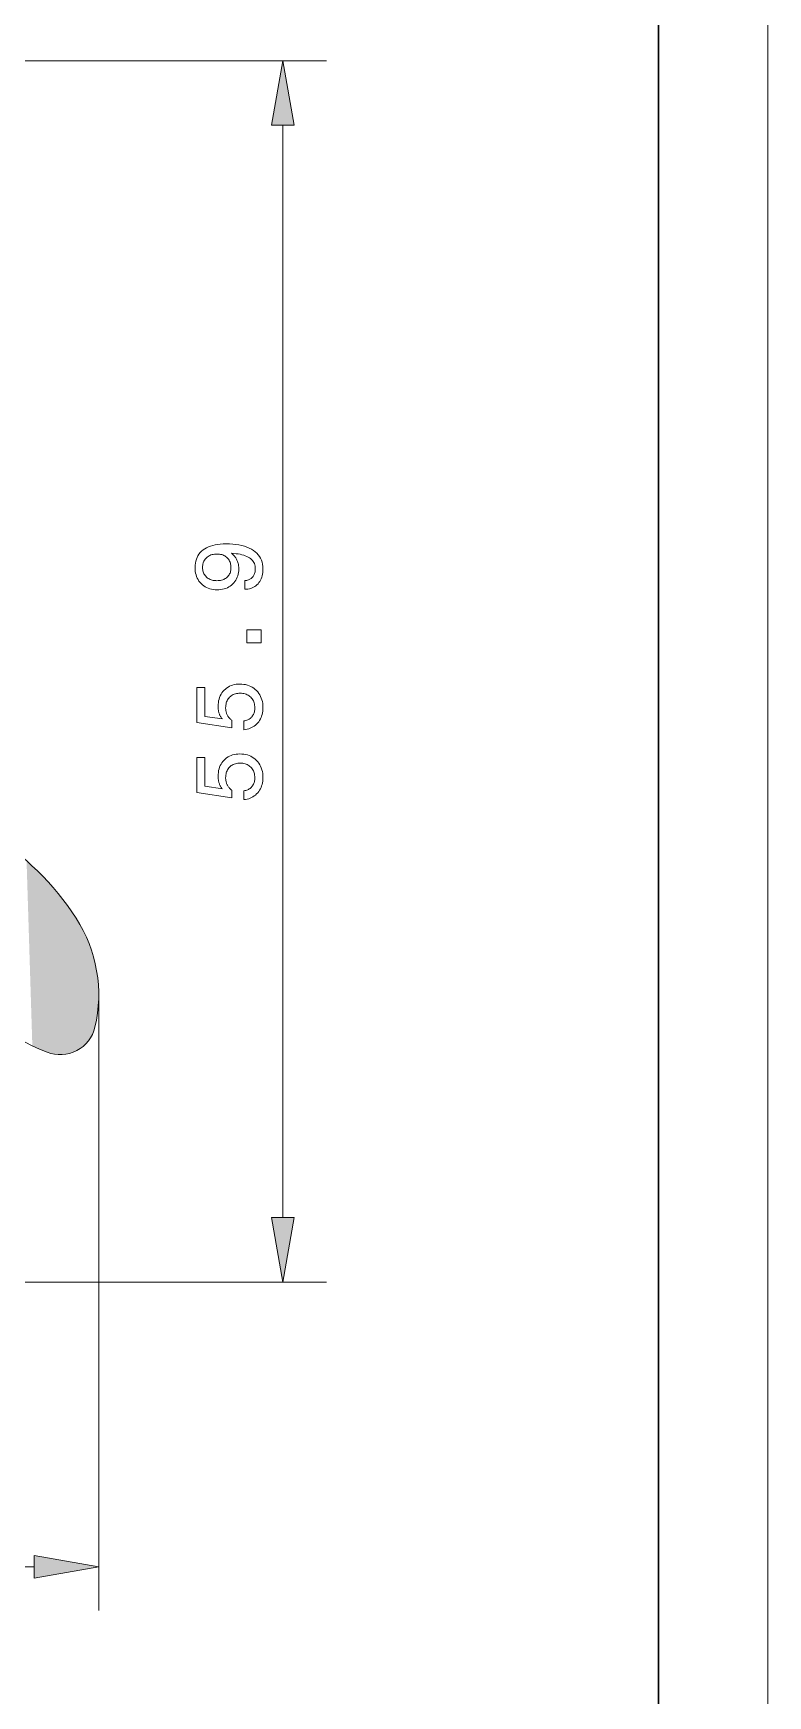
# Model space of a CAD drawing. Extents: x -99 to 297, y 0 to 529.
# Drawn here: x 263.4 to 297, y 294.3 to 370.4 of the extents above; entities that cross this region are included whole.
import ezdxf

# ---------------------------------------------------------------- set-up
doc = ezdxf.new("R2010")
doc.units = 0

msp = doc.modelspace()

# ---------------------------------------------------------------- linework, layer by layer
at = {"color": 7, "lineweight": 13}
for p, q in [((297, 0), (297, 420)), ((236.961, 369.161), (276.814, 369.161)), ((274.814, 316.216), (274.814, 366.207)), ((266.387, 326.405), (266.387, 298.222)), ((185.742, 300.222), (263.433, 300.222))]:
    msp.add_line(p, q, dxfattribs=at)
at = {"color": 7, "lineweight": 30}
msp.add_line((292, 5), (292, 415), dxfattribs=at)
at = {"color": 7, "lineweight": 13, "ltscale": 0.453859}
msp.add_line((258.659, 313.261), (276.814, 313.261), dxfattribs=at)
at = {"color": 7, "lineweight": 13}
for points in [[(275.335, 366.207), (274.814, 369.161), (274.293, 366.207)], [(273.072, 344.97), (273.072, 345.367), (273.116, 345.37), (273.158, 345.376), (273.198, 345.385), (273.236, 345.396), (273.273, 345.41), (273.307, 345.427), (273.339, 345.446), (273.369, 345.468), (273.398, 345.492), (273.424, 345.519), (273.448, 345.549), (273.469, 345.58), (273.488, 345.614), (273.505, 345.65), (273.519, 345.687), (273.53, 345.727), (273.539, 345.769), (273.545, 345.813), (273.549, 345.858), (273.55, 345.906), (273.548, 345.971), (273.54, 346.032), (273.526, 346.09), (273.507, 346.145), (273.483, 346.197), (273.454, 346.246), (273.419, 346.291), (273.378, 346.334), (273.333, 346.374), (273.282, 346.41), (273.225, 346.444), (273.163, 346.474), (273.095, 346.502), (273.021, 346.527), (272.942, 346.549), (272.858, 346.568), (272.767, 346.584), (272.671, 346.597), (272.57, 346.607), (272.462, 346.615), (272.495, 346.589), (272.525, 346.562), (272.554, 346.534), (272.581, 346.505), (272.607, 346.474), (272.631, 346.443), (272.653, 346.411), (272.674, 346.377), (272.694, 346.343), (272.711, 346.307), (272.727, 346.27), (272.742, 346.233), (272.754, 346.194), (272.765, 346.155), (272.775, 346.115), (272.782, 346.074), (272.788, 346.032), (272.792, 345.99), (272.795, 345.946), (272.796, 345.902), (272.793, 345.819), (272.785, 345.738), (272.771, 345.661), (272.752, 345.587), (272.727, 345.516), (272.697, 345.449), (272.662, 345.384), (272.621, 345.323), (272.574, 345.265), (272.523, 345.211), (272.466, 345.16), (272.406, 345.115), (272.343, 345.075), (272.276, 345.041), (272.206, 345.011), (272.132, 344.987), (272.055, 344.969), (271.974, 344.956), (271.89, 344.948), (271.803, 344.945), (271.714, 344.948), (271.63, 344.956), (271.548, 344.97), (271.471, 344.99), (271.396, 345.015), (271.325, 345.046), (271.257, 345.083), (271.193, 345.125), (271.132, 345.173), (271.074, 345.226), (271.021, 345.284), (270.974, 345.346), (270.932, 345.411), (270.895, 345.479), (270.865, 345.551), (270.84, 345.627), (270.82, 345.706), (270.806, 345.788), (270.798, 345.874), (270.795, 345.963), (270.799, 346.066), (270.809, 346.163), (270.828, 346.256), (270.853, 346.344), (270.886, 346.427), (270.926, 346.505), (270.974, 346.578), (271.028, 346.646), (271.09, 346.709), (271.16, 346.768), (271.236, 346.821), (271.318, 346.868), (271.407, 346.91), (271.503, 346.946), (271.605, 346.977), (271.713, 347.002), (271.828, 347.022), (271.95, 347.036), (272.077, 347.044), (272.212, 347.047), (272.37, 347.044), (272.521, 347.035), (272.665, 347.02), (272.801, 346.999), (272.93, 346.973), (273.051, 346.94), (273.165, 346.901), (273.271, 346.857), (273.37, 346.806), (273.462, 346.75), (273.545, 346.688), (273.62, 346.621), (273.685, 346.548), (273.742, 346.471), (273.791, 346.389), (273.83, 346.302), (273.861, 346.209), (273.883, 346.112), (273.896, 346.01), (273.9, 345.902), (273.898, 345.819), (273.891, 345.739), (273.88, 345.662), (273.864, 345.589), (273.844, 345.519), (273.819, 345.453), (273.79, 345.391), (273.756, 345.331), (273.718, 345.276), (273.675, 345.223), (273.628, 345.175), (273.578, 345.132), (273.526, 345.094), (273.47, 345.061), (273.411, 345.034), (273.349, 345.011), (273.285, 344.993), (273.217, 344.98), (273.146, 344.973)], [(271.798, 345.362), (271.855, 345.364), (271.91, 345.369), (271.962, 345.377), (272.012, 345.388), (272.06, 345.403), (272.105, 345.42), (272.148, 345.441), (272.189, 345.466), (272.227, 345.493), (272.263, 345.524), (272.296, 345.557), (272.326, 345.592), (272.352, 345.63), (272.375, 345.669), (272.394, 345.711), (272.409, 345.755), (272.422, 345.801), (272.43, 345.849), (272.435, 345.898), (272.437, 345.951), (272.435, 346.008), (272.43, 346.064), (272.422, 346.116), (272.41, 346.166), (272.394, 346.214), (272.375, 346.259), (272.353, 346.301), (272.327, 346.341), (272.298, 346.379), (272.265, 346.413), (272.23, 346.445), (272.192, 346.474), (272.151, 346.499), (272.107, 346.521), (272.062, 346.539), (272.013, 346.554), (271.962, 346.566), (271.909, 346.574), (271.853, 346.579), (271.794, 346.581), (271.735, 346.579), (271.679, 346.574), (271.624, 346.566), (271.573, 346.554), (271.524, 346.539), (271.477, 346.521), (271.433, 346.499), (271.391, 346.474), (271.351, 346.445), (271.315, 346.413), (271.281, 346.379), (271.25, 346.342), (271.224, 346.302), (271.201, 346.261), (271.181, 346.217), (271.165, 346.171), (271.152, 346.122), (271.144, 346.072), (271.138, 346.019), (271.136, 345.963), (271.138, 345.91), (271.144, 345.859), (271.153, 345.811), (271.166, 345.764), (271.182, 345.719), (271.202, 345.677), (271.226, 345.637), (271.253, 345.598), (271.284, 345.562), (271.319, 345.528), (271.356, 345.496), (271.396, 345.468), (271.439, 345.443), (271.483, 345.422), (271.53, 345.404), (271.579, 345.389), (271.63, 345.377), (271.684, 345.369), (271.74, 345.364)], [(273.814, 342.51), (273.171, 342.51), (273.171, 343.107), (273.814, 343.107)], [(273.032, 338.54), (273.032, 338.941), (273.077, 338.949), (273.121, 338.96), (273.163, 338.973), (273.203, 338.989), (273.24, 339.007), (273.276, 339.028), (273.309, 339.051), (273.341, 339.077), (273.37, 339.105), (273.397, 339.136), (273.423, 339.168), (273.445, 339.203), (273.465, 339.239), (273.482, 339.277), (273.496, 339.317), (273.508, 339.358), (273.517, 339.401), (273.524, 339.446), (273.528, 339.493), (273.529, 339.542), (273.527, 339.601), (273.522, 339.657), (273.513, 339.712), (273.5, 339.764), (273.483, 339.814), (273.463, 339.861), (273.439, 339.906), (273.412, 339.948), (273.381, 339.989), (273.346, 340.026), (273.308, 340.061), (273.268, 340.092), (273.225, 340.12), (273.181, 340.144), (273.133, 340.164), (273.084, 340.181), (273.032, 340.193), (272.978, 340.203), (272.922, 340.208), (272.863, 340.21), (272.803, 340.208), (272.746, 340.203), (272.691, 340.194), (272.638, 340.181), (272.588, 340.165), (272.541, 340.145), (272.496, 340.121), (272.454, 340.094), (272.414, 340.063), (272.376, 340.029), (272.342, 339.991), (272.311, 339.951), (272.284, 339.909), (272.26, 339.864), (272.24, 339.816), (272.224, 339.766), (272.211, 339.714), (272.202, 339.659), (272.197, 339.601), (272.195, 339.542), (272.195, 339.507), (272.198, 339.473), (272.201, 339.439), (272.206, 339.406), (272.212, 339.374), (272.22, 339.343), (272.229, 339.312), (272.239, 339.281), (272.251, 339.251), (272.264, 339.222), (272.279, 339.194), (272.295, 339.166), (272.312, 339.139), (272.331, 339.113), (272.351, 339.087), (272.372, 339.062), (272.395, 339.038), (272.419, 339.015), (272.444, 338.992), (272.471, 338.97), (272.471, 338.627), (270.881, 338.863), (270.881, 340.465), (271.236, 340.465), (271.236, 339.152), (272.043, 339.031), (272.024, 339.053), (272.007, 339.076), (271.99, 339.099), (271.974, 339.124), (271.959, 339.149), (271.945, 339.174), (271.932, 339.201), (271.92, 339.228), (271.909, 339.257), (271.899, 339.285), (271.889, 339.315), (271.881, 339.345), (271.873, 339.376), (271.867, 339.407), (271.861, 339.439), (271.857, 339.471), (271.853, 339.503), (271.851, 339.537), (271.849, 339.571), (271.849, 339.605), (271.852, 339.695), (271.86, 339.782), (271.874, 339.866), (271.893, 339.945), (271.918, 340.021), (271.948, 340.094), (271.983, 340.163), (272.024, 340.228), (272.071, 340.29), (272.123, 340.348), (272.18, 340.401), (272.24, 340.449), (272.303, 340.492), (272.37, 340.528), (272.44, 340.559), (272.513, 340.584), (272.59, 340.604), (272.671, 340.618), (272.755, 340.627), (272.842, 340.629), (272.935, 340.626), (273.024, 340.617), (273.109, 340.603), (273.191, 340.582), (273.269, 340.555), (273.344, 340.522), (273.415, 340.483), (273.483, 340.439), (273.547, 340.388), (273.607, 340.331), (273.663, 340.27), (273.713, 340.205), (273.757, 340.136), (273.795, 340.064), (273.827, 339.988), (273.853, 339.908), (273.874, 339.825), (273.889, 339.738), (273.897, 339.648), (273.9, 339.554), (273.898, 339.471), (273.891, 339.391), (273.879, 339.313), (273.862, 339.238), (273.84, 339.167), (273.814, 339.098), (273.783, 339.032), (273.747, 338.969), (273.706, 338.908), (273.661, 338.851), (273.612, 338.798), (273.559, 338.749), (273.504, 338.706), (273.445, 338.667), (273.384, 338.634), (273.32, 338.605), (273.252, 338.581), (273.182, 338.563), (273.108, 338.549)], [(273.032, 335.342), (273.032, 335.743), (273.077, 335.751), (273.121, 335.762), (273.163, 335.775), (273.203, 335.791), (273.24, 335.809), (273.276, 335.83), (273.309, 335.853), (273.341, 335.879), (273.37, 335.907), (273.397, 335.938), (273.423, 335.97), (273.445, 336.005), (273.465, 336.041), (273.482, 336.079), (273.496, 336.119), (273.508, 336.16), (273.517, 336.203), (273.524, 336.248), (273.528, 336.295), (273.529, 336.343), (273.527, 336.403), (273.522, 336.459), (273.513, 336.514), (273.5, 336.566), (273.483, 336.615), (273.463, 336.663), (273.439, 336.708), (273.412, 336.75), (273.381, 336.79), (273.346, 336.828), (273.308, 336.863), (273.268, 336.894), (273.225, 336.922), (273.181, 336.946), (273.133, 336.966), (273.084, 336.982), (273.032, 336.995), (272.978, 337.004), (272.922, 337.01), (272.863, 337.012), (272.803, 337.01), (272.746, 337.004), (272.691, 336.995), (272.638, 336.983), (272.588, 336.966), (272.541, 336.946), (272.496, 336.923), (272.454, 336.896), (272.414, 336.865), (272.376, 336.83), (272.342, 336.793), (272.311, 336.753), (272.284, 336.71), (272.26, 336.665), (272.24, 336.618), (272.224, 336.568), (272.211, 336.516), (272.202, 336.461), (272.197, 336.403), (272.195, 336.343), (272.195, 336.309), (272.198, 336.275), (272.201, 336.241), (272.206, 336.208), (272.212, 336.176), (272.22, 336.144), (272.229, 336.113), (272.239, 336.083), (272.251, 336.053), (272.264, 336.024), (272.279, 335.996), (272.295, 335.968), (272.312, 335.941), (272.331, 335.914), (272.351, 335.889), (272.372, 335.864), (272.395, 335.84), (272.419, 335.817), (272.444, 335.794), (272.471, 335.772), (272.471, 335.428), (270.881, 335.665), (270.881, 337.267), (271.236, 337.267), (271.236, 335.953), (272.043, 335.833), (272.024, 335.855), (272.007, 335.878), (271.99, 335.901), (271.974, 335.925), (271.959, 335.951), (271.945, 335.976), (271.932, 336.003), (271.92, 336.03), (271.909, 336.058), (271.899, 336.087), (271.889, 336.117), (271.881, 336.147), (271.873, 336.178), (271.867, 336.209), (271.861, 336.24), (271.857, 336.273), (271.853, 336.305), (271.851, 336.339), (271.849, 336.372), (271.849, 336.407), (271.852, 336.497), (271.86, 336.584), (271.874, 336.667), (271.893, 336.747), (271.918, 336.823), (271.948, 336.896), (271.983, 336.965), (272.024, 337.03), (272.071, 337.092), (272.123, 337.15), (272.18, 337.203), (272.24, 337.251), (272.303, 337.293), (272.37, 337.33), (272.44, 337.361), (272.513, 337.386), (272.59, 337.406), (272.671, 337.42), (272.755, 337.428), (272.842, 337.431), (272.935, 337.428), (273.024, 337.419), (273.109, 337.404), (273.191, 337.384), (273.269, 337.357), (273.344, 337.324), (273.415, 337.285), (273.483, 337.24), (273.547, 337.19), (273.607, 337.133), (273.663, 337.071), (273.713, 337.006), (273.757, 336.938), (273.795, 336.865), (273.827, 336.79), (273.853, 336.71), (273.874, 336.627), (273.889, 336.54), (273.897, 336.45), (273.9, 336.356), (273.898, 336.273), (273.891, 336.192), (273.879, 336.115), (273.862, 336.04), (273.84, 335.968), (273.814, 335.9), (273.783, 335.834), (273.747, 335.77), (273.706, 335.71), (273.661, 335.653), (273.612, 335.6), (273.559, 335.551), (273.504, 335.508), (273.445, 335.469), (273.384, 335.436), (273.32, 335.407), (273.252, 335.383), (273.182, 335.365), (273.108, 335.351)], [(274.293, 316.216), (274.814, 313.261), (275.335, 316.216)], [(263.433, 299.701), (266.387, 300.222), (263.433, 300.742)]]:
    msp.add_lwpolyline(points, close=True, dxfattribs=at)
for centre, radius, start, end in [((254.759, 323.057), 12.618, 32.91095, 83.46249), ((259.932, 326.405), 6.455, 346.75567, 32.91095), ((267.612, 332.856), 9.76, 213.8522, 248.4236), ((264.624, 325.301), 1.635, 248.4236, 346.75567)]:
    msp.add_arc(centre, radius, start, end, dxfattribs=at)
for points in [[(275.335, 366.207), (274.814, 369.161), (275.335, 366.207), (274.293, 366.207)], [(274.293, 316.216), (274.814, 313.261), (274.293, 316.216), (275.335, 316.216)], [(263.433, 299.701), (266.387, 300.222), (263.433, 299.701), (263.433, 300.742)]]:
    msp.add_solid(points, dxfattribs=at)
at = {"color": 7, "lineweight": 5}
for points in [[(263.085, 332.537), (263.349, 324.076), (263.595, 332.064), (263.683, 323.922)], [(263.595, 332.064), (263.683, 323.922), (264.078, 331.563)], [(263.683, 323.922), (264.022, 323.78), (264.078, 331.563), (264.189, 323.724)], [(264.078, 331.563), (264.189, 323.724), (264.532, 331.037), (264.36, 323.687)], [(264.532, 331.037), (264.36, 323.687), (264.534, 323.668)], [(264.957, 330.486), (264.532, 331.037), (264.709, 323.668), (264.534, 323.668)], [(264.957, 330.486), (264.709, 323.668), (265.055, 323.723), (264.884, 323.686)], [(264.957, 330.486), (265.055, 323.723), (265.351, 329.912)], [(265.055, 323.723), (265.222, 323.779), (265.351, 329.912), (265.381, 323.851)], [(265.351, 329.912), (265.381, 323.851), (265.521, 329.635), (265.532, 323.941)], [(265.521, 329.635), (265.532, 323.941), (265.676, 329.35)], [(265.532, 323.941), (265.672, 324.046), (265.676, 329.35), (265.801, 324.165)], [(265.676, 329.35), (265.801, 324.165), (265.817, 329.057), (265.915, 324.298)], [(265.817, 329.057), (265.915, 324.298), (265.943, 328.757), (266.015, 324.442)], [(265.943, 328.757), (266.015, 324.442), (266.054, 328.452), (266.099, 324.596)], [(266.054, 328.452), (266.099, 324.596), (266.149, 328.141), (266.166, 324.758)], [(266.149, 328.141), (266.166, 324.758), (266.229, 327.826)], [(266.166, 324.758), (266.216, 324.926), (266.229, 327.826), (266.282, 325.244)], [(266.229, 327.826), (266.282, 325.244), (266.292, 327.507), (266.332, 325.565)], [(266.292, 327.507), (266.332, 325.565), (266.34, 327.186), (266.367, 325.888)], [(266.34, 327.186), (266.367, 325.888), (266.371, 326.862), (266.384, 326.213)], [(266.371, 326.862), (266.384, 326.213), (266.386, 326.538)]]:
    msp.add_solid(points, dxfattribs=at)

doc.saveas('drawing.dxf')
